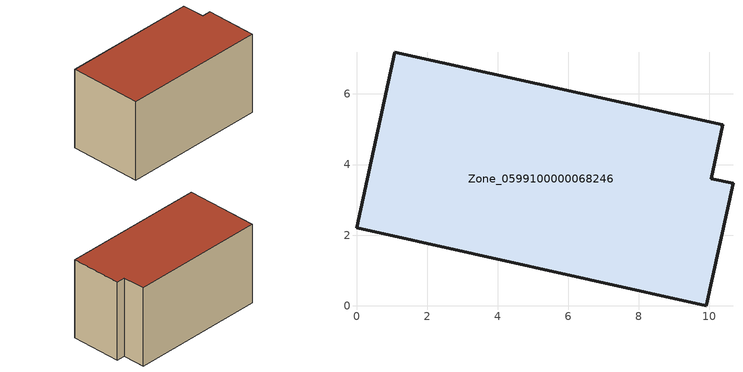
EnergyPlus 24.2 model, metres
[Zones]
Zone_0599100000068246
 floor ground (C_G): 0,2.21 1.08,7.18 10.38,5.13 10.06,3.6 10.67,3.47 9.92,0 z0
 wall outside (C_F): 1.08,7.18 0,2.21 9.92,0 10.67,3.47 10.06,3.6 10.38,5.13 1.08,7.18 z0:5.69
 roof outside (C_R): 0,2.21 9.92,0 10.67,3.47 10.06,3.6 10.38,5.13 1.08,7.18 z5.69
[BUILDING]
Pand.0599100000068246: North Axis=0; Terrain=City; Loads Convergence Tolerance Value=0.04; Temperature Convergence Tolerance Value=0.4; Solar Distribution=FullExterior; Maximum Number of Warmup Days=25; Minimum Number of Warmup Days=1
[Site:Location]
Rotterdam.The.Hague.AP_ZH_NLD Design_Conditions: Latitude=51.96; Longitude=4.45; Time Zone=1; Elevation=-4.5
[SITE:GROUNDTEMPERATURE:BUILDINGSURFACE]
18, 18, 18, 18, 18, 18, 18, 18, 18, 18, 18, 18
[MATERIAL] Thermal Absorptance=0.9; Solar Absorptance=0.7; Visible Absorptance=0.7
Name | Roughness | Thickness | Conductivity | Density | Specific Heat
G.TI.1975-1991 | MediumSmooth | 0.15 | 0.288461 | 540 | 1210
F.TI.1975-1991 | Rough | 0.3 | 0.230769 | 1920 | 840
R.TI.1975-1991 | MediumRough | 0.2 | 0.153846 | 1500 | 1000
[CONSTRUCTION]
C_G: G.TI.1975-1991
C_F: F.TI.1975-1991
C_R: R.TI.1975-1991
[ZONE]
Zone_0599100000068246: Type=1; Multiplier=1; Ceiling Height=Autocalculate; Volume=Autocalculate; Floor Area=autocalculate; Part of Total Floor Area=Yes
[ZONEINFILTRATION:DESIGNFLOWRATE]
Infil_Zone_0599100000068246: Zone or ZoneList or Space or SpaceList=Zone_0599100000068246; Schedule=AlwaysOn; Design Flow Rate Calculation Method=Flow/Area; Flow Rate per Floor Area=0.003; Constant Term Coefficient=1; Temperature Term Coefficient=0; Velocity Term Coefficient=0; Velocity Squared Term Coefficient=0
[HVACTEMPLATE:ZONE:IDEALLOADSAIRSYSTEM]
Zone_0599100000068246: Maximum Heating Supply Air Temperature=50; Minimum Cooling Supply Air Temperature=13; Maximum Heating Supply Air Humidity Ratio=0.0156; Minimum Cooling Supply Air Humidity Ratio=0.0077; Heating Limit=NoLimit; Cooling Limit=NoLimit; Dehumidification Control Type=ConstantSensibleHeatRatio; Cooling Sensible Heat Ratio=0.7; Dehumidification Setpoint=60; Humidification Control Type=None; Humidification Setpoint=30; Outdoor Air Method=None; Outdoor Air Flow Rate per Person=0.00944; Outdoor Air Flow Rate per Zone Floor Area=0; Outdoor Air Flow Rate per Zone=0; Demand Controlled Ventilation Type=None; Outdoor Air Economizer Type=NoEconomizer; Heat Recovery Type=None; Sensible Heat Recovery Effectiveness=0.7; Latent Heat Recovery Effectiveness=0.65
[ZONECONTROL:THERMOSTAT]
ThermostatControl_Zone_0599100000068246: Zone or ZoneList=Zone_0599100000068246; Control Type Schedule=DualSetpointControlType; Control 1=Thermostat_Zone_0599100000068246; Temperature Difference Between Cutout And Setpoint=0
[THERMOSTATSETPOINT:DUALSETPOINT]
Thermostat_Zone_0599100000068246: Heating Setpoint Temperature Schedule=HeatingSetpoint_Zone_0599100000068246; Cooling Setpoint Temperature Schedule=CoolingSetpoint_Zone_0599100000068246
[SCHEDULE:COMPACT]
HeatingSetpoint_Zone_0599100000068246: Through: 12/31, For: AllDays, Until: 24:00, 21
CoolingSetpoint_Zone_0599100000068246: Through: 12/31, For: AllDays, Until: 24:00, 24
DualSetpointControlType: Through: 12/31, For: AllDays, Until: 24:00, 4
AlwaysOn: Through: 12/31, For: AllDays, Until: 24:00, 1
